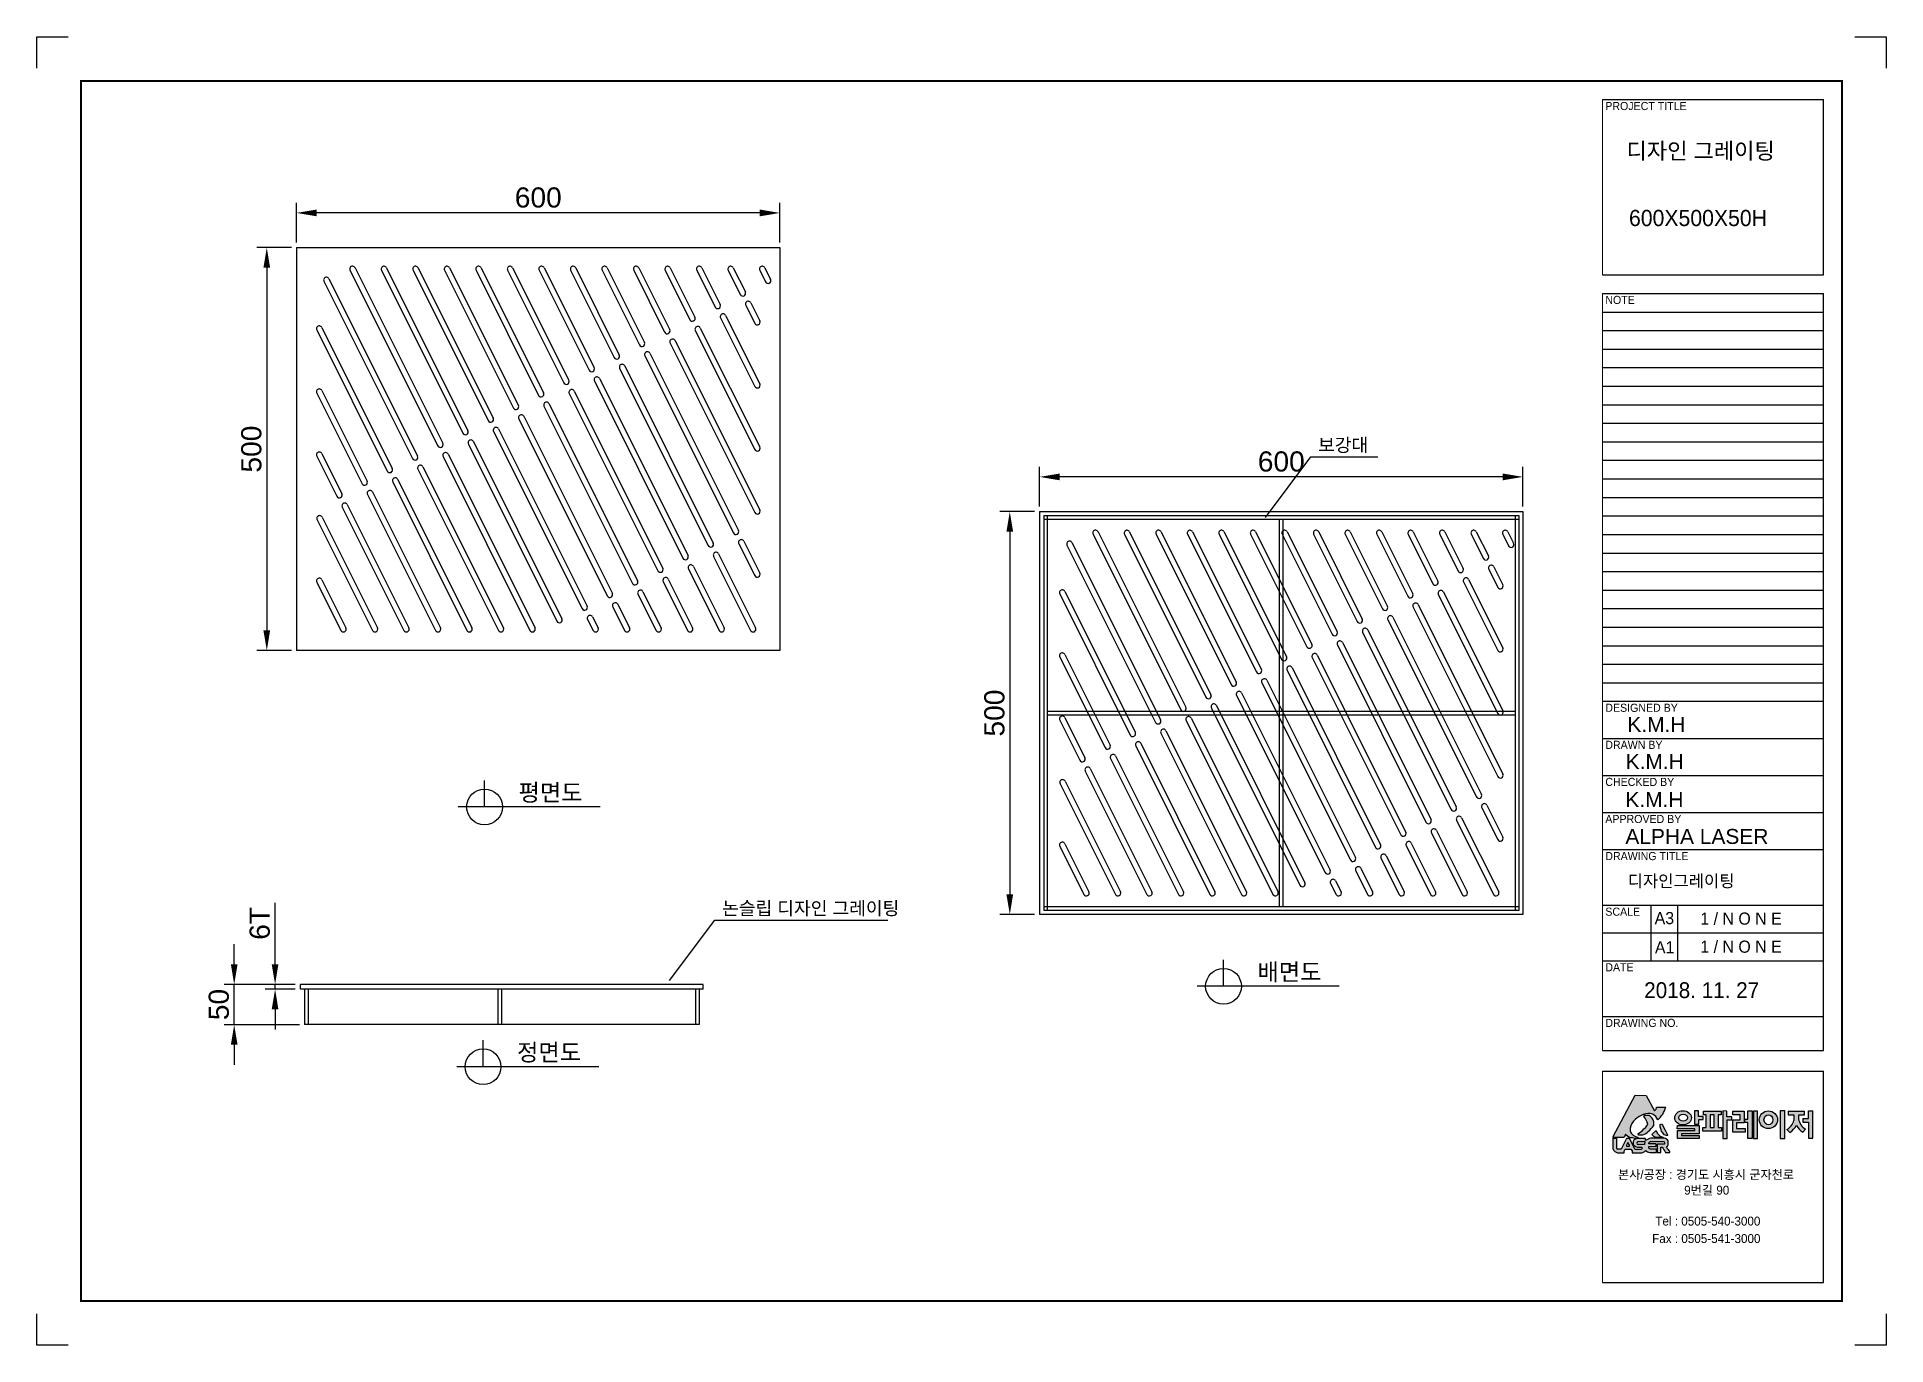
# Model space of a CAD drawing. Header units: millimetres. Extents: x 3004 to 5300, y 908 to 2531.
import ezdxf
from ezdxf.enums import TextEntityAlignment as Align

# ---------------------------------------------------------------- set-up
doc = ezdxf.new("R2010")
doc.units = ezdxf.units.MM
doc.layers.add('LAYOUT', color=7, linetype='Continuous')
doc.layers.add('TEXT', color=7, linetype='Continuous')
doc.styles.add('H', font='')
doc.styles.get("Standard").update_dxf_attribs({"font": 'arial.ttf'})
doc.styles.get('H').set_extended_font_data('Dotum')
doc.dimstyles.new('ISO-25', dxfattribs={"dimscale": 10, "dimtxt": 2.5, "dimasz": 2.5, "dimexe": 1.25, "dimexo": 0.625, "dimtad": 1, "dimtxsty": 'Standard', "dimcen": 2.5, "dimadec": 0, "dimazin": 0, "dimtfac": 1, "dimtmove": 0, "dimatfit": 3, "dimfxl": 1, "dimarcsym": 0})

# ---------------------------------------------------------------- blocks, each defined once
blk = doc.blocks.new('*D3')
at = {"color": 0, "lineweight": -2, "transparency": 16777216}
for p, q in [((3249.3, 1380.1), (3249.3, 1405.1)), ((3325.2, 1355.1), (3236.8, 1355.1)), ((3249.3, 1305.1), (3249.3, 1355.1)), ((3330.2, 1305.1), (3236.8, 1305.1)), ((3249.3, 1280.1), (3249.3, 1255.1))]:
    blk.add_line(p, q, dxfattribs=at)
at = {"color": 0, "transparency": 16777216}
for points in [[(3245.2, 1380.1), (3253.5, 1380.1), (3249.3, 1355.1)], [(3245.2, 1280.1), (3253.5, 1280.1), (3249.3, 1305.1)]]:
    blk.add_solid(points, dxfattribs=at)
at = {"layer": 'Defpoints', "color": 0, "transparency": 16777216}
for p in [(3249.3, 1355.1), (3331.5, 1355.1), (3336.5, 1305.1)]:
    blk.add_point(p, dxfattribs=at)
at = {"color": 0, "transparency": 16777216, "insert": (3230.3, 1330.1), "char_height": 25, "attachment_point": 5, "rotation": 90}
blk.add_mtext('50', dxfattribs=at)
blk = doc.blocks.new('*D4')
at = {"color": 0, "lineweight": -2, "transparency": 16777216}
for p, q in [((3300.1, 1380.1), (3300.1, 1456.4)), ((3325.2, 1355.1), (3287.6, 1355.1)), ((3300.1, 1349.1), (3300.1, 1355.1)), ((3325.2, 1349.1), (3287.6, 1349.1)), ((3300.1, 1324.1), (3300.1, 1299.1))]:
    blk.add_line(p, q, dxfattribs=at)
at = {"color": 0, "transparency": 16777216}
for points in [[(3295.9, 1380.1), (3304.2, 1380.1), (3300.1, 1355.1)], [(3295.9, 1324.1), (3304.2, 1324.1), (3300.1, 1349.1)]]:
    blk.add_solid(points, dxfattribs=at)
at = {"layer": 'Defpoints', "color": 0, "transparency": 16777216}
for p in [(3300.1, 1355.1), (3331.5, 1355.1), (3331.5, 1349.1)]:
    blk.add_point(p, dxfattribs=at)
at = {"color": 0, "transparency": 16777216, "insert": (3281.1, 1430.8), "char_height": 25, "attachment_point": 5, "rotation": 90}
blk.add_mtext('6T', dxfattribs=at)
blk = doc.blocks.new('*D15')
at = {"color": 0, "lineweight": -2, "transparency": 16777216}
for p, q in [((3320.6, 2269.4), (3277.3, 2269.4)), ((3289.8, 2244.4), (3289.8, 1794.4)), ((3320.6, 1769.4), (3277.3, 1769.4))]:
    blk.add_line(p, q, dxfattribs=at)
at = {"color": 0, "transparency": 16777216}
for points in [[(3285.6, 2244.4), (3293.9, 2244.4), (3289.8, 2269.4)], [(3285.6, 1794.4), (3293.9, 1794.4), (3289.8, 1769.4)]]:
    blk.add_solid(points, dxfattribs=at)
at = {"layer": 'Defpoints', "color": 0, "transparency": 16777216}
for p in [(3326.8, 2269.4), (3289.8, 1769.4), (3326.8, 1769.4)]:
    blk.add_point(p, dxfattribs=at)
at = {"color": 0, "transparency": 16777216, "insert": (3270.7, 2019.4), "char_height": 25, "attachment_point": 5, "rotation": 90}
blk.add_mtext('500', dxfattribs=at)
blk = doc.blocks.new('*D16')
at = {"color": 0, "lineweight": -2, "transparency": 16777216}
for p, q in [((3326.8, 2275.7), (3326.8, 2325)), ((3926.8, 2275.7), (3926.8, 2325)), ((3901.8, 2312.5), (3351.8, 2312.5))]:
    blk.add_line(p, q, dxfattribs=at)
at = {"color": 0, "transparency": 16777216}
for points in [[(3351.8, 2316.7), (3351.8, 2308.3), (3326.8, 2312.5)], [(3901.8, 2316.7), (3901.8, 2308.3), (3926.8, 2312.5)]]:
    blk.add_solid(points, dxfattribs=at)
at = {"layer": 'Defpoints', "color": 0, "transparency": 16777216}
for p in [(3326.8, 2312.5), (3326.8, 2269.4), (3926.8, 2269.4)]:
    blk.add_point(p, dxfattribs=at)
at = {"color": 0, "transparency": 16777216, "insert": (3626.8, 2331.5), "char_height": 25, "attachment_point": 5}
blk.add_mtext('600', dxfattribs=at)
blk = doc.blocks.new('*D17')
at = {"color": 0, "lineweight": -2, "transparency": 16777216}
for p, q in [((4243, 1941.8), (4199.7, 1941.8)), ((4212.2, 1916.8), (4212.2, 1466.8)), ((4243, 1441.8), (4199.7, 1441.8))]:
    blk.add_line(p, q, dxfattribs=at)
at = {"color": 0, "transparency": 16777216}
for points in [[(4208, 1916.8), (4216.3, 1916.8), (4212.2, 1941.8)], [(4208, 1466.8), (4216.3, 1466.8), (4212.2, 1441.8)]]:
    blk.add_solid(points, dxfattribs=at)
at = {"layer": 'Defpoints', "color": 0, "transparency": 16777216}
for p in [(4249.2, 1941.8), (4212.2, 1441.8), (4249.2, 1441.8)]:
    blk.add_point(p, dxfattribs=at)
at = {"color": 0, "transparency": 16777216, "insert": (4193.2, 1691.8), "char_height": 25, "attachment_point": 5, "rotation": 90}
blk.add_mtext('500', dxfattribs=at)
blk = doc.blocks.new('*D18')
at = {"color": 0, "lineweight": -2, "transparency": 16777216}
for p, q in [((4249.2, 1948.1), (4249.2, 1997.4)), ((4849.2, 1948.1), (4849.2, 1997.4)), ((4824.2, 1984.9), (4274.2, 1984.9))]:
    blk.add_line(p, q, dxfattribs=at)
at = {"color": 0, "transparency": 16777216}
for points in [[(4274.2, 1989.1), (4274.2, 1980.7), (4249.2, 1984.9)], [(4824.2, 1989.1), (4824.2, 1980.7), (4849.2, 1984.9)]]:
    blk.add_solid(points, dxfattribs=at)
at = {"layer": 'Defpoints', "color": 0, "transparency": 16777216}
for p in [(4249.2, 1984.9), (4249.2, 1941.8), (4849.2, 1941.8)]:
    blk.add_point(p, dxfattribs=at)
at = {"color": 0, "transparency": 16777216, "insert": (4549.2, 2003.9), "char_height": 25, "attachment_point": 5}
blk.add_mtext('600', dxfattribs=at)

msp = doc.modelspace()

# ---------------------------------------------------------------- hatches: boundary and pattern name
h = msp.add_hatch(color=256)
h.dxf.hatch_style = 1
h.set_gradient(color1=(255, 0, 0), color2=(255, 159, 127), tint=1)
h.paths.add_polyline_path([(4961.116, 1166.293), (4961.06, 1165.19), (4974.379, 1165.19, 0.21428371), (4976.303, 1168.246, -0.65582827), (4977.219, 1168.5, 0.18566975), (4985.133, 1164.903, 0.14885116), (4991.969, 1164.885, 0.40417411), (4992.167, 1165.633, -0.31673285), (4982.329, 1173.383, -0.22153353), (4986.313, 1185.192, -0.10506606), (4998.611, 1193.761, -0.18522871), (5010.088, 1194.139, -0.19606385), (5016.583, 1186.956, 0.14159657), (5026.631, 1202.77), (5015.198, 1202.888), (5014.962, 1201.352), (5014.095, 1199.934), (5012.754, 1198.161), (5002.388, 1217.39), (4988.5, 1217.504)])
h.paths.add_polyline_path([(4999.4, 1175.692, -0.08302958), (4991.741, 1169.657, 0.23003429), (4992.527, 1168.525, 0.02120436), (4998.221, 1168.586, 0.13784813), (5004.717, 1172.487, 0.05763819), (5011.681, 1180.123, 0.06043638), (5011.606, 1184.543, 0.2375005), (5005.903, 1192.299), (4999.238, 1192.299), (4999.238, 1191.32, -0.12118266), (5004.103, 1181.424, -0.13516742)], flags=17)
h.paths.add_polyline_path([(5015.909, 1170.616), (5014.797, 1173.629), (5009.057, 1168.984, 0.04437814), (5014.122, 1164.927), (5022.829, 1165.277), (5022.829, 1165.628), (5019.764, 1166.616)], flags=17)
h.paths.add_polyline_path([(5021.396, 1172.818), (5022.294, 1171.334), (5025.141, 1168.428), (5026.846, 1167.752), (5028.787, 1167.752), (5028.766, 1168.481), (5025.672, 1174.271), (5021.44, 1182.092), (5019.585, 1181.089), (5019.585, 1178.391), (5020.901, 1174.782)])
h.paths.add_polyline_path([(4967.053, 1150.638, -0.41915539), (4965.297, 1152.245), (4965.297, 1164.09), (4961.037, 1164.09), (4961.037, 1150.434, 0.25445661), (4966.708, 1146.212), (4974.943, 1146.212), (4974.943, 1148.34), (4976.168, 1150.57), (4983.054, 1150.57), (4984.635, 1148.403), (4984.635, 1146.213), (4996.781, 1146.213, 0.1904791), (5001.742, 1149.161, 0.14773497), (5006.642, 1146.427), (5014.915, 1146.427), (5014.915, 1150.632), (5007.312, 1150.632, -0.05244857), (5005.448, 1151.954), (5005.448, 1153.922), (5014.788, 1153.922), (5014.788, 1157.116), (5005.417, 1157.116), (5005.417, 1158.536, -0.04476099), (5007.868, 1159.993), (5024.254, 1159.993, -0.64883607), (5024.602, 1156.814), (5015.694, 1156.814), (5015.694, 1146.303), (5020.467, 1146.303), (5020.467, 1153.123), (5022.1, 1153.123, 0.01692036), (5026.355, 1146.34), (5031.448, 1146.34), (5031.448, 1147.705, -0.02431798), (5027.364, 1153.011, 0.06490835), (5029.709, 1156.105), (5029.709, 1160.848, 0.2290019), (5024.43, 1164.28), (5007.903, 1164.28, 0.12700309), (5001.462, 1161.333), (5001.462, 1163.989), (4991.139, 1163.989, 0.22688985), (4985.996, 1160.337), (4985.996, 1156.435, 0.19348323), (4991.611, 1152.935), (4996.63, 1152.935, 0.03004557), (4997.596, 1151.9, 0.13671569), (4995.906, 1150.338), (4988.719, 1150.338), (4981.631, 1163.733), (4977.826, 1163.733), (4971.363, 1150.638)])
h.paths.add_polyline_path([(4977.99, 1154.235), (4977.99, 1155.593), (4979.583, 1158.752), (4981.518, 1155.427), (4981.518, 1154.235)], flags=16)
h.paths.add_polyline_path([(4992.059, 1159.997), (5000.695, 1160.022), (5000.322, 1156.491), (4992.376, 1156.491, -0.92495809)], flags=16)
edge = h.paths.add_edge_path()
edge.add_ellipse((5048.011, 1189.538), major_axis=(-10.333, -0.14), ratio=0.85059813, start_angle=0, end_angle=360)
edge = h.paths.add_edge_path(flags=16)
edge.add_ellipse((5048.151, 1189.717), major_axis=(-5.246, 0), ratio=0.84336764, start_angle=0, end_angle=360)
h.paths.add_polyline_path([(5068.185, 1179.939), (5041.046, 1179.939), (5040.876, 1175.752), (5062.441, 1175.752), (5062.441, 1173.583), (5040.951, 1173.583), (5040.951, 1163.833), (5068.107, 1163.833), (5068.107, 1167.673), (5046.17, 1167.673), (5046.17, 1169.751), (5068.185, 1169.751)])
h.paths.add_polyline_path([(5062.358, 1181.522), (5067.706, 1181.522), (5067.706, 1187.304), (5072.894, 1187.304), (5072.894, 1191.291), (5067.307, 1191.291), (5067.307, 1198.348), (5062.358, 1198.268)])
h.paths.add_polyline_path([(5076.614, 1193.03), (5076.614, 1177.578), (5072.66, 1177.578), (5072.66, 1173.03), (5095.584, 1173.03), (5095.584, 1177.538), (5091.47, 1177.538), (5091.47, 1193.038), (5095.424, 1193.038), (5095.424, 1197.586), (5073.459, 1197.586), (5073.219, 1193.03)])
h.paths.add_polyline_path([(5081.726, 1193.31), (5086.598, 1193.19), (5086.598, 1177.549), (5081.726, 1177.549)], flags=16)
h.paths.add_polyline_path([(5102.382, 1190.898), (5102.382, 1197.983), (5097.462, 1198.238), (5097.462, 1164.026), (5102.765, 1164.026), (5102.765, 1187.132), (5108.578, 1187.132), (5108.578, 1190.898)])
h.paths.add_polyline_path([(5114.493, 1183.481), (5123.882, 1183.481), (5123.882, 1197.613), (5109.618, 1197.613), (5109.658, 1193.053), (5118.847, 1193.053), (5118.847, 1187.054), (5109.857, 1187.054), (5109.857, 1171.525), (5125.24, 1171.525), (5125.24, 1176.276), (5114.493, 1176.276)])
h.paths.add_polyline_path([(5128.445, 1163.978), (5133.679, 1163.978), (5133.679, 1198.182), (5128.483, 1198.182), (5128.483, 1187.872), (5124.647, 1187.872), (5124.584, 1183.907), (5128.445, 1183.907)])
h.paths.add_polyline_path([(5135.655, 1163.939), (5140.387, 1163.939), (5140.387, 1197.928), (5135.655, 1197.928)])
edge = h.paths.add_edge_path()
edge.add_ellipse((5154.009, 1187.105), major_axis=(-11.318, 0), ratio=0.97440093, start_angle=0, end_angle=360)
edge = h.paths.add_edge_path(flags=16)
edge.add_ellipse((5154.049, 1187.105), major_axis=(0, -6.194), ratio=0.89757008, start_angle=0, end_angle=360)
h.paths.add_polyline_path([(5168.731, 1163.81), (5174.425, 1163.81), (5174.425, 1198.136), (5168.731, 1198.085)])
h.paths.add_polyline_path([(5188.997, 1180.217, 0.12138521), (5196.75, 1171.571), (5199.984, 1175.353, -0.19692761), (5191.242, 1188.144), (5191.242, 1193.017), (5198.52, 1193.017), (5198.52, 1197.637), (5178.382, 1197.637), (5178.382, 1193.117), (5185.716, 1193.117), (5185.716, 1186.221, -0.18109708), (5176.821, 1174.953), (5180.493, 1171.221, 0.10922561)])
h.paths.add_polyline_path([(5209.115, 1198.194), (5203.705, 1198.194), (5203.705, 1188.481), (5196.569, 1188.481), (5196.569, 1184.007), (5203.599, 1184.007), (5203.599, 1164.107), (5209.115, 1164.107)])

# ---------------------------------------------------------------- linework, layer by layer
for p, q in [((3004.485, 2530.828), (3043.134, 2530.828)), ((3004.485, 2492.179), (3004.485, 2530.828)), ((5261.329, 2530.828), (5299.978, 2530.828)), ((5299.978, 2530.828), (5299.978, 2492.179)), ((4947.841, 2453.168), (5222.318, 2453.168)), ((5222.318, 2235.52), (5222.318, 2453.168)), ((3326.822, 2269.401), (3926.822, 2269.401)), ((3326.822, 2269.401), (3326.822, 1769.401)), ((3926.822, 2269.401), (3926.822, 1769.401)), ((4947.841, 2235.52), (5222.318, 2235.52)), ((4947.841, 2212.515), (5222.318, 2212.515)), ((5222.318, 1273.155), (5222.318, 2212.515)), ((4947.841, 2189.51), (5222.318, 2189.51)), ((4947.841, 2166.504), (5222.318, 2166.504)), ((4947.841, 2143.499), (5222.318, 2143.499)), ((4947.841, 2120.494), (5222.318, 2120.494)), ((4947.841, 2097.489), (5222.318, 2097.489)), ((4947.841, 2074.484), (5222.318, 2074.484)), ((4947.841, 2051.479), (5222.318, 2051.479)), ((4947.841, 2028.474), (5222.318, 2028.474)), ((4947.841, 2005.469), (5222.318, 2005.469)), ((4947.841, 1982.463), (5222.318, 1982.463)), ((4947.841, 1959.458), (5222.318, 1959.458)), ((4249.243, 1941.818), (4849.243, 1941.818)), ((4249.243, 1941.818), (4249.243, 1441.818)), ((4254.243, 1936.818), (4254.243, 1446.818)), ((4254.243, 1936.818), (4844.243, 1936.818)), ((4254.243, 1932.318), (4844.243, 1932.318)), ((4258.743, 1936.818), (4258.743, 1446.818)), ((4546.993, 1451.318), (4546.993, 1932.318)), ((4551.493, 1451.318), (4551.493, 1932.318)), ((4839.743, 1936.818), (4839.743, 1446.818)), ((4844.243, 1936.818), (4844.243, 1446.818)), ((4849.243, 1941.818), (4849.243, 1441.818)), ((4947.841, 1936.453), (5222.318, 1936.453)), ((4947.841, 1913.448), (5222.318, 1913.448)), ((4947.841, 1890.443), (5222.318, 1890.443)), ((4947.841, 1867.438), (5222.318, 1867.438)), ((4947.841, 1844.433), (5222.318, 1844.433)), ((4947.841, 1821.428), (5222.318, 1821.428)), ((4947.841, 1798.422), (5222.318, 1798.422)), ((3926.822, 1769.401), (3326.822, 1769.401)), ((4947.841, 1775.417), (5222.318, 1775.417)), ((4947.841, 1752.412), (5222.318, 1752.412)), ((4947.841, 1729.407), (5222.318, 1729.407)), ((4947.841, 1706.402), (5222.318, 1706.402)), ((4258.743, 1694.068), (4839.743, 1694.068)), ((4258.743, 1689.568), (4839.743, 1689.568)), ((4947.841, 1660.392), (5222.318, 1660.392)), ((3560.113, 1575.374), (3560.113, 1608.146)), ((4947.841, 1614.381), (5222.318, 1614.381)), ((3703.755, 1575.374), (3527.341, 1575.374)), ((4947.841, 1568.371), (5222.318, 1568.371)), ((4947.841, 1522.361), (5222.318, 1522.361)), ((4844.243, 1451.318), (4254.243, 1451.318)), ((4844.243, 1446.818), (4254.243, 1446.818)), ((4947.841, 1453.346), (5222.318, 1453.346)), ((5008.005, 1453.346), (5008.005, 1384.33)), ((5040.996, 1453.346), (5040.996, 1384.33)), ((4849.243, 1441.818), (4249.243, 1441.818)), ((5222.318, 1418.838), (4947.841, 1418.838)), ((4477.504, 1352.738), (4477.504, 1385.51)), ((4947.841, 1384.33), (5222.318, 1384.33)), ((3831.489, 1355.139), (3331.489, 1355.139)), ((3331.489, 1349.139), (3331.489, 1355.139)), ((3831.489, 1349.139), (3831.489, 1355.139)), ((3831.489, 1349.139), (3331.489, 1349.139)), ((3336.489, 1349.139), (3336.489, 1305.139)), ((3340.989, 1349.139), (3340.989, 1305.139)), ((3576.989, 1305.139), (3576.989, 1349.139)), ((3581.489, 1305.139), (3581.489, 1349.139)), ((3821.989, 1349.139), (3821.989, 1305.139)), ((3826.489, 1349.139), (3826.489, 1305.139)), ((4621.146, 1352.738), (4444.733, 1352.738)), ((4947.841, 1315.315), (5222.318, 1315.315)), ((3826.489, 1305.139), (3336.489, 1305.139)), ((3558.277, 1252.931), (3558.277, 1285.702)), ((4947.841, 1273.155), (5222.318, 1273.155)), ((3701.919, 1252.931), (3525.506, 1252.931)), ((4947.841, 1247.463), (5222.318, 1247.463)), ((5222.318, 985.246), (5222.318, 1247.463)), ((4961.116, 1166.293), (4988.5, 1217.504)), ((4988.5, 1217.504), (5002.388, 1217.39)), ((5002.388, 1217.39), (5012.754, 1198.161)), ((5012.754, 1198.161), (5014.095, 1199.934)), ((5014.095, 1199.934), (5014.962, 1201.352)), ((5014.962, 1201.352), (5015.198, 1202.888)), ((5015.198, 1202.888), (5026.631, 1202.77)), ((5067.307, 1198.348), (5062.358, 1198.268)), ((5062.358, 1198.268), (5062.358, 1181.522)), ((5067.307, 1191.291), (5067.307, 1198.348)), ((5073.219, 1193.03), (5073.459, 1197.586)), ((5073.459, 1197.586), (5095.424, 1197.586)), ((5095.424, 1197.586), (5095.424, 1193.038)), ((5097.462, 1198.238), (5097.462, 1164.026)), ((5102.382, 1197.983), (5097.462, 1198.238)), ((5102.382, 1190.898), (5102.382, 1197.983)), ((5109.618, 1197.613), (5123.882, 1197.613)), ((5109.658, 1193.053), (5109.618, 1197.613)), ((5123.882, 1197.613), (5123.882, 1183.481)), ((5128.483, 1187.872), (5128.483, 1198.182)), ((5128.483, 1198.182), (5133.679, 1198.182)), ((5133.679, 1198.182), (5133.679, 1163.978)), ((5135.655, 1197.928), (5135.655, 1163.939)), ((5140.387, 1197.928), (5135.655, 1197.928)), ((5140.387, 1163.939), (5140.387, 1197.928)), ((5174.425, 1198.136), (5168.731, 1198.085)), ((5168.731, 1198.085), (5168.731, 1163.81)), ((5174.425, 1163.81), (5174.425, 1198.136)), ((5178.382, 1197.637), (5198.52, 1197.637)), ((5178.382, 1197.637), (5178.382, 1193.117)), ((5198.52, 1197.637), (5198.52, 1193.017)), ((5203.705, 1188.481), (5203.705, 1198.194)), ((5203.705, 1198.194), (5209.115, 1198.194)), ((5209.115, 1164.107), (5209.115, 1198.194)), ((5005.903, 1192.299), (4999.238, 1192.299)), ((4999.238, 1192.299), (4999.238, 1191.32)), ((5009.057, 1168.984), (5014.797, 1173.629)), ((5014.797, 1173.629), (5015.909, 1170.616)), ((5019.585, 1181.089), (5021.44, 1182.092)), ((5019.585, 1178.391), (5019.585, 1181.089)), ((5020.901, 1174.782), (5019.585, 1178.391)), ((5021.396, 1172.818), (5020.901, 1174.782)), ((5022.294, 1171.334), (5021.396, 1172.818)), ((5021.469, 1182.038), (5025.672, 1174.271)), ((5025.141, 1168.428), (5022.294, 1171.334)), ((5025.672, 1174.271), (5028.766, 1168.481)), ((5040.876, 1175.752), (5041.046, 1179.939)), ((5062.441, 1175.752), (5040.876, 1175.752)), ((5040.951, 1163.833), (5040.951, 1173.583)), ((5040.951, 1173.583), (5062.441, 1173.583)), ((5041.046, 1179.939), (5068.185, 1179.939)), ((5062.358, 1181.522), (5067.706, 1181.522)), ((5062.441, 1173.583), (5062.441, 1175.752)), ((5072.894, 1191.291), (5067.307, 1191.291)), ((5067.706, 1181.522), (5067.706, 1187.304)), ((5067.706, 1187.304), (5072.894, 1187.304)), ((5068.185, 1179.939), (5068.185, 1169.751)), ((5072.66, 1173.03), (5072.66, 1177.578)), ((5072.66, 1177.578), (5076.614, 1177.578)), ((5095.584, 1173.03), (5072.66, 1173.03)), ((5072.894, 1187.304), (5072.894, 1191.291)), ((5076.614, 1193.03), (5073.219, 1193.03)), ((5076.614, 1177.578), (5076.614, 1193.03)), ((5081.726, 1193.31), (5081.726, 1177.549)), ((5086.598, 1193.19), (5081.726, 1193.31)), ((5081.726, 1177.549), (5086.598, 1177.549)), ((5086.598, 1177.549), (5086.598, 1193.19)), ((5095.424, 1193.038), (5091.47, 1193.038)), ((5091.47, 1193.038), (5091.47, 1177.538)), ((5091.47, 1177.538), (5095.584, 1177.538)), ((5095.584, 1177.538), (5095.584, 1173.03)), ((5108.578, 1190.898), (5102.382, 1190.898)), ((5102.765, 1164.026), (5102.765, 1187.132)), ((5102.765, 1187.132), (5108.578, 1187.132)), ((5108.578, 1187.132), (5108.578, 1190.898)), ((5118.847, 1193.053), (5109.658, 1193.053)), ((5109.857, 1171.525), (5109.857, 1187.054)), ((5109.857, 1187.054), (5118.847, 1187.054)), ((5125.24, 1171.525), (5109.857, 1171.525)), ((5123.882, 1183.481), (5114.493, 1183.481)), ((5114.493, 1183.481), (5114.493, 1176.276)), ((5114.493, 1176.276), (5125.24, 1176.276)), ((5118.847, 1187.054), (5118.847, 1193.053)), ((5124.584, 1183.907), (5124.647, 1187.872)), ((5128.445, 1183.907), (5124.584, 1183.907)), ((5124.647, 1187.872), (5128.483, 1187.872)), ((5125.24, 1176.276), (5125.24, 1171.525)), ((5128.445, 1163.978), (5128.445, 1183.907)), ((5176.821, 1174.953), (5180.493, 1171.221)), ((5178.382, 1193.117), (5185.716, 1193.117)), ((5185.716, 1193.117), (5185.716, 1186.221)), ((5198.52, 1193.017), (5191.242, 1193.017)), ((5191.242, 1193.017), (5191.242, 1188.144)), ((5196.569, 1188.481), (5196.569, 1184.007)), ((5196.569, 1188.481), (5203.705, 1188.481)), ((5196.569, 1184.007), (5203.599, 1184.007)), ((5199.984, 1175.353), (5196.75, 1171.571)), ((5203.599, 1184.007), (5203.599, 1164.107)), ((4961.037, 1164.09), (4965.297, 1164.09)), ((4961.037, 1164.09), (4961.037, 1150.434)), ((4961.06, 1165.19), (4961.116, 1166.293)), ((4974.379, 1165.19), (4961.06, 1165.19)), ((4965.297, 1164.09), (4965.297, 1152.245)), ((4971.363, 1150.638), (4966.877, 1150.638)), ((4977.826, 1163.733), (4971.363, 1150.638)), ((4974.943, 1148.34), (4976.168, 1150.57)), ((4974.943, 1146.212), (4974.943, 1148.34)), ((4976.168, 1150.57), (4983.054, 1150.57)), ((4981.631, 1163.733), (4977.826, 1163.733)), ((4979.583, 1158.752), (4977.99, 1155.593)), ((4977.99, 1155.593), (4977.99, 1154.235)), ((4977.99, 1154.235), (4981.518, 1154.235)), ((4981.518, 1155.427), (4979.583, 1158.752)), ((4981.518, 1154.235), (4981.518, 1155.427)), ((4988.719, 1150.338), (4981.631, 1163.733)), ((4983.054, 1150.57), (4984.635, 1148.403)), ((4984.635, 1148.403), (4984.635, 1146.213)), ((4985.996, 1160.337), (4985.996, 1156.435)), ((4995.906, 1150.338), (4988.719, 1150.338)), ((5001.462, 1163.989), (4991.139, 1163.989)), ((4991.611, 1152.935), (4996.63, 1152.935)), ((4992.059, 1159.997), (5000.695, 1160.022)), ((5000.322, 1156.491), (4992.333, 1156.491)), ((5000.695, 1160.022), (5000.322, 1156.491)), ((5001.462, 1161.333), (5001.462, 1163.989)), ((5005.417, 1157.116), (5005.417, 1158.536)), ((5014.788, 1157.116), (5005.417, 1157.116)), ((5005.448, 1151.954), (5005.448, 1153.922)), ((5005.448, 1153.922), (5014.788, 1153.922)), ((5014.915, 1150.632), (5007.312, 1150.632)), ((5007.868, 1159.993), (5024.254, 1159.993)), ((5024.43, 1164.28), (5007.903, 1164.28)), ((5022.829, 1165.277), (5014.122, 1164.927)), ((5014.788, 1153.922), (5014.788, 1157.116)), ((5014.915, 1146.427), (5014.915, 1150.632)), ((5024.602, 1156.814), (5015.694, 1156.814)), ((5015.694, 1156.814), (5015.694, 1146.303)), ((5015.909, 1170.616), (5019.764, 1166.616)), ((5019.764, 1166.616), (5022.829, 1165.628)), ((5020.467, 1146.303), (5020.467, 1153.123)), ((5020.467, 1153.123), (5022.1, 1153.123)), ((5022.829, 1165.628), (5022.829, 1165.277)), ((5026.846, 1167.752), (5025.141, 1168.428)), ((5028.787, 1167.752), (5026.846, 1167.752)), ((5028.766, 1168.481), (5028.787, 1167.752)), ((5029.709, 1156.105), (5029.709, 1160.848)), ((5068.107, 1163.833), (5040.951, 1163.833)), ((5068.185, 1169.751), (5046.17, 1169.751)), ((5046.17, 1169.751), (5046.17, 1167.673)), ((5046.17, 1167.673), (5068.107, 1167.673)), ((5068.107, 1167.673), (5068.107, 1163.833)), ((5097.462, 1164.026), (5102.765, 1164.026)), ((5133.679, 1163.978), (5128.445, 1163.978)), ((5135.655, 1163.939), (5140.387, 1163.939)), ((5168.731, 1163.81), (5174.425, 1163.81)), ((5203.599, 1164.107), (5209.115, 1164.107)), ((4966.708, 1146.212), (4974.943, 1146.212)), ((4984.635, 1146.213), (4996.781, 1146.213)), ((5006.642, 1146.427), (5014.915, 1146.427)), ((5015.694, 1146.303), (5020.467, 1146.303)), ((5026.355, 1146.34), (5031.448, 1146.34)), ((5031.448, 1146.34), (5031.448, 1147.705)), ((4947.841, 985.246), (5222.318, 985.246)), ((3004.485, 907.586), (3004.485, 946.235)), ((5299.978, 946.235), (5299.978, 907.586)), ((3043.134, 907.586), (3004.485, 907.586)), ((5299.978, 907.586), (5261.329, 907.586))]:
    msp.add_line(p, q)
at = {"color": 0, "lineweight": 20}
for p, q in [((4947.841, 2235.52), (4947.841, 2453.168)), ((4947.841, 1273.155), (4947.841, 2212.515)), ((4947.841, 985.246), (4947.841, 1247.463))]:
    msp.add_line(p, q, dxfattribs=at)
at = {"color": 4}
for p, q in [((3360.74, 2227.664), (3470.678, 2007.788)), ((3367.001, 2230.794), (3476.939, 2010.919)), ((3393.068, 2241.271), (3501.983, 2023.441)), ((3399.329, 2244.401), (3508.244, 2026.571)), ((3432.199, 2241.271), (3533.288, 2039.093)), ((3438.46, 2244.401), (3539.549, 2042.224)), ((3471.33, 2241.271), (3564.593, 2054.746)), ((3477.591, 2244.401), (3570.854, 2057.876)), ((3510.461, 2241.271), (3595.898, 2070.398)), ((3516.722, 2244.401), (3602.159, 2073.529)), ((3549.592, 2241.271), (3627.202, 2086.051)), ((3555.853, 2244.401), (3633.463, 2089.181)), ((3588.724, 2241.271), (3658.507, 2101.703)), ((3594.985, 2244.401), (3664.768, 2104.834)), ((3627.855, 2241.271), (3689.812, 2117.356)), ((3634.116, 2244.401), (3696.073, 2120.486)), ((3666.986, 2241.271), (3721.117, 2133.008)), ((3673.247, 2244.401), (3727.378, 2136.139)), ((3706.117, 2241.271), (3752.422, 2148.661)), ((3712.378, 2244.401), (3758.683, 2151.791)), ((3745.248, 2241.271), (3783.727, 2164.313)), ((3751.509, 2244.401), (3789.988, 2167.444)), ((3784.38, 2241.271), (3815.032, 2179.966)), ((3790.641, 2244.401), (3821.293, 2183.096)), ((3823.511, 2241.271), (3846.337, 2195.618)), ((3829.772, 2244.401), (3852.598, 2198.749)), ((3862.642, 2241.271), (3877.642, 2211.271)), ((3868.903, 2244.401), (3883.903, 2214.401)), ((3901.773, 2241.271), (3908.947, 2226.923)), ((3908.034, 2244.401), (3915.208, 2230.054)), ((3853.045, 2182.202), (3895.561, 2097.171)), ((3859.306, 2185.332), (3901.822, 2100.301)), ((3884.35, 2197.854), (3895.561, 2175.433)), ((3890.611, 2200.985), (3901.822, 2178.564)), ((3351.822, 2167.238), (3439.373, 1992.136)), ((3358.083, 2170.369), (3445.634, 1995.266)), ((3821.74, 2166.549), (3895.561, 2018.909)), ((3828.001, 2169.68), (3901.822, 2022.039)), ((3759.13, 2135.244), (3869.068, 1915.369)), ((3765.391, 2138.375), (3875.329, 1918.499)), ((3790.435, 2150.897), (3895.561, 1940.646)), ((3796.696, 2154.027), (3901.822, 1943.777)), ((3727.826, 2119.592), (3837.763, 1899.716)), ((3734.087, 2122.722), (3844.024, 1902.847)), ((3351.822, 2088.976), (3408.068, 1976.483)), ((3358.083, 2092.106), (3414.329, 1979.614)), ((3671.477, 2091.417), (3781.414, 1871.542)), ((3696.521, 2103.939), (3806.458, 1884.064)), ((3702.782, 2107.07), (3812.719, 1887.194)), ((3633.911, 2072.634), (3743.848, 1852.759)), ((3640.172, 2075.765), (3750.109, 1855.889)), ((3665.216, 2088.287), (3775.153, 1868.411)), ((3577.562, 2044.46), (3687.499, 1824.584)), ((3602.606, 2056.982), (3712.543, 1837.106)), ((3608.867, 2060.112), (3718.804, 1840.237)), ((3539.996, 2025.677), (3649.934, 1805.802)), ((3546.257, 2028.807), (3656.195, 1808.932)), ((3571.301, 2041.329), (3681.238, 1821.454)), ((3351.822, 2010.713), (3376.763, 1960.831)), ((3358.083, 2013.844), (3383.024, 1963.961)), ((3483.647, 1997.502), (3583.632, 1797.532)), ((3508.691, 2010.024), (3616.502, 1794.401)), ((3514.952, 2013.155), (3622.763, 1797.532)), ((4529.669, 1934.652), (4585.756, 2009.726)), ((4585.756, 2009.726), (4669.213, 2009.726)), ((3446.081, 1978.719), (3538.24, 1794.401)), ((3452.342, 1981.85), (3544.501, 1797.532)), ((3477.386, 1994.372), (3577.371, 1794.401)), ((3414.776, 1963.067), (3499.109, 1794.401)), ((3421.037, 1966.198), (3505.37, 1797.532)), ((3352.166, 1931.762), (3420.846, 1794.401)), ((3358.427, 1934.893), (3427.107, 1797.532)), ((3383.471, 1947.415), (3459.978, 1794.401)), ((3389.732, 1950.545), (3466.239, 1797.532)), ((4315.489, 1913.687), (4424.404, 1695.857)), ((4321.75, 1916.818), (4430.665, 1698.987)), ((4354.62, 1913.687), (4455.709, 1711.509)), ((4360.881, 1916.818), (4461.97, 1714.64)), ((4393.751, 1913.687), (4487.014, 1727.162)), ((4400.012, 1916.818), (4493.275, 1730.292)), ((4432.882, 1913.687), (4518.319, 1742.814)), ((4439.143, 1916.818), (4524.58, 1745.945)), ((4472.013, 1913.687), (4549.624, 1758.467)), ((4478.274, 1916.818), (4555.885, 1761.597)), ((4511.145, 1913.687), (4580.928, 1774.119)), ((4517.406, 1916.818), (4587.189, 1777.25)), ((4550.276, 1913.687), (4612.233, 1789.772)), ((4556.537, 1916.818), (4618.494, 1792.902)), ((4589.407, 1913.687), (4643.538, 1805.424)), ((4595.668, 1916.818), (4649.799, 1808.555)), ((4628.538, 1913.687), (4674.843, 1821.077)), ((4634.799, 1916.818), (4681.104, 1824.207)), ((4667.669, 1913.687), (4706.148, 1836.729)), ((4673.93, 1916.818), (4712.409, 1839.86)), ((4706.801, 1913.687), (4737.453, 1852.382)), ((4713.062, 1916.818), (4743.714, 1855.512)), ((4745.932, 1913.687), (4768.758, 1868.034)), ((4752.193, 1916.818), (4775.019, 1871.165)), ((4785.063, 1913.687), (4800.063, 1883.687)), ((4791.324, 1916.818), (4806.324, 1886.817)), ((4824.194, 1913.687), (4831.368, 1899.339)), ((4830.455, 1916.818), (4837.629, 1902.47)), ((3844.471, 1886.3), (3890.421, 1794.401)), ((3850.732, 1889.43), (3896.682, 1797.532)), ((3875.776, 1901.952), (3895.561, 1862.384)), ((3882.037, 1905.083), (3901.822, 1865.514)), ((4283.161, 1900.08), (4393.099, 1680.205)), ((4289.422, 1903.21), (4399.36, 1683.335)), ((3813.166, 1870.647), (3851.29, 1794.401)), ((3819.427, 1873.778), (3857.551, 1797.532)), ((4806.771, 1870.27), (4817.982, 1847.849)), ((4813.032, 1873.401), (4824.243, 1850.98)), ((3351.822, 1854.189), (3381.715, 1794.401)), ((3358.083, 1857.319), (3387.976, 1797.532)), ((3750.557, 1839.343), (3773.027, 1794.401)), ((3756.818, 1842.473), (3779.288, 1797.532)), ((3781.862, 1854.995), (3812.158, 1794.401)), ((3788.123, 1858.126), (3818.419, 1797.532)), ((4274.243, 1839.654), (4361.794, 1664.552)), ((4280.504, 1842.785), (4368.055, 1667.683)), ((4744.161, 1838.965), (4817.982, 1691.325)), ((4750.422, 1842.096), (4824.243, 1694.455)), ((4775.466, 1854.618), (4817.982, 1769.587)), ((4781.727, 1857.748), (4824.243, 1772.718)), ((3719.252, 1823.69), (3733.896, 1794.401)), ((3725.513, 1826.821), (3740.157, 1797.532)), ((4712.856, 1823.313), (4817.982, 1613.062)), ((4719.117, 1826.443), (4824.243, 1616.193)), ((3687.947, 1808.038), (3694.765, 1794.401)), ((3694.208, 1811.168), (3701.026, 1797.532)), ((4650.247, 1792.008), (4760.184, 1572.133)), ((4656.508, 1795.138), (4766.445, 1575.263)), ((4681.552, 1807.66), (4791.489, 1587.785)), ((4687.813, 1810.791), (4797.75, 1590.915)), ((4618.942, 1776.355), (4728.879, 1556.48)), ((4625.203, 1779.486), (4735.14, 1559.611)), ((4274.243, 1761.392), (4330.489, 1648.9)), ((4280.504, 1764.522), (4336.75, 1652.03)), ((4556.332, 1745.05), (4666.269, 1525.175)), ((4562.593, 1748.181), (4672.53, 1528.306)), ((4587.637, 1760.703), (4697.574, 1540.828)), ((4593.898, 1763.833), (4703.835, 1543.958)), ((4525.027, 1729.398), (4634.964, 1509.523)), ((4531.288, 1732.528), (4641.225, 1512.653)), ((4468.678, 1701.224), (4578.616, 1481.348)), ((4493.722, 1713.746), (4603.66, 1493.87)), ((4499.983, 1716.876), (4609.921, 1497.001)), ((4274.243, 1683.129), (4299.184, 1633.247)), ((4280.504, 1686.26), (4305.445, 1636.378)), ((4431.112, 1682.441), (4538.923, 1466.818)), ((4437.373, 1685.571), (4545.184, 1469.948)), ((4462.417, 1698.093), (4572.355, 1478.218)), ((4374.763, 1654.266), (4466.922, 1469.948)), ((4399.807, 1666.788), (4499.792, 1466.818)), ((4406.068, 1669.919), (4506.053, 1469.948)), ((4337.197, 1635.483), (4421.53, 1466.818)), ((4343.458, 1638.614), (4427.791, 1469.948)), ((4368.502, 1651.136), (4460.661, 1466.818)), ((4280.848, 1607.309), (4349.528, 1469.948)), ((4305.892, 1619.831), (4382.399, 1466.818)), ((4312.153, 1622.961), (4388.66, 1469.948)), ((4274.587, 1604.178), (4343.268, 1466.818)), ((4773.153, 1561.847), (4819.103, 1469.948)), ((4798.197, 1574.369), (4817.982, 1534.8)), ((4804.458, 1577.499), (4824.243, 1537.93)), ((4735.588, 1543.064), (4773.711, 1466.818)), ((4741.849, 1546.194), (4779.972, 1469.948)), ((4766.892, 1558.716), (4812.842, 1466.818)), ((4274.243, 1526.605), (4304.136, 1466.818)), ((4280.504, 1529.735), (4310.397, 1469.948)), ((4704.283, 1527.411), (4734.579, 1466.818)), ((4710.544, 1530.542), (4740.84, 1469.948)), ((4641.673, 1496.106), (4656.317, 1466.818)), ((4647.934, 1499.237), (4662.578, 1469.948)), ((4672.978, 1511.759), (4695.448, 1466.818)), ((4679.239, 1514.889), (4701.709, 1469.948)), ((4610.368, 1480.454), (4617.186, 1466.818)), ((4616.629, 1483.584), (4623.447, 1469.948)), ((3789.796, 1359.82), (3845.883, 1434.894)), ((3845.883, 1434.894), (4060.586, 1434.894))]:
    msp.add_line(p, q, dxfattribs=at)
for centre in [(3560.113, 1575.374), (4477.504, 1352.738), (3558.277, 1252.931)]:
    msp.add_circle(centre, 22.209)
for centre, start, end in [((3363.871, 2229.229), 26.565051, 206.565051), ((3396.198, 2242.836), 26.565051, 206.565051), ((3435.329, 2242.836), 26.565051, 206.565051), ((3474.461, 2242.836), 26.565051, 206.565051), ((3513.592, 2242.836), 26.565051, 206.565051), ((3552.723, 2242.836), 26.565051, 206.565051), ((3591.854, 2242.836), 26.565051, 206.565051), ((3630.985, 2242.836), 26.565051, 206.565051), ((3670.116, 2242.836), 26.565051, 206.565051), ((3709.248, 2242.836), 26.565051, 206.565051), ((3748.379, 2242.836), 26.565051, 206.565051), ((3787.51, 2242.836), 26.565051, 206.565051), ((3826.641, 2242.836), 26.565051, 206.565051), ((3865.772, 2242.836), 26.565051, 206.565051), ((3904.904, 2242.836), 26.565051, 206.565051), ((3912.078, 2228.488), 206.565051, 26.565051), ((3880.773, 2212.836), 206.565051, 26.565051), ((3818.163, 2181.531), 206.565051, 26.565051), ((3849.468, 2197.183), 206.565051, 26.565051), ((3856.176, 2183.767), 26.565051, 206.565051), ((3887.481, 2199.419), 26.565051, 206.565051), ((3354.952, 2168.803), 26.565051, 206.565051), ((3786.858, 2165.878), 206.565051, 26.565051), ((3824.871, 2168.114), 26.565051, 206.565051), ((3898.691, 2176.999), 206.565051, 26.565051), ((3724.248, 2134.573), 206.565051, 26.565051), ((3755.553, 2150.226), 206.565051, 26.565051), ((3762.261, 2136.809), 26.565051, 206.565051), ((3793.566, 2152.462), 26.565051, 206.565051), ((3692.943, 2118.921), 206.565051, 26.565051), ((3730.956, 2121.157), 26.565051, 206.565051), ((3354.952, 2090.541), 26.565051, 206.565051), ((3630.333, 2087.616), 206.565051, 26.565051), ((3661.638, 2103.268), 206.565051, 26.565051), ((3668.346, 2089.852), 26.565051, 206.565051), ((3699.651, 2105.505), 26.565051, 206.565051), ((3898.691, 2098.736), 206.565051, 26.565051), ((3599.028, 2071.964), 206.565051, 26.565051), ((3637.041, 2074.2), 26.565051, 206.565051), ((3567.723, 2056.311), 206.565051, 26.565051), ((3574.431, 2042.895), 26.565051, 206.565051), ((3605.736, 2058.547), 26.565051, 206.565051), ((3505.113, 2025.006), 206.565051, 26.565051), ((3536.418, 2040.659), 206.565051, 26.565051), ((3543.126, 2027.242), 26.565051, 206.565051), ((3898.691, 2020.474), 206.565051, 26.565051), ((3354.952, 2012.279), 26.565051, 206.565051), ((3473.808, 2009.354), 206.565051, 26.565051), ((3480.516, 1995.937), 26.565051, 206.565051), ((3511.821, 2011.59), 26.565051, 206.565051), ((3411.198, 1978.049), 206.565051, 26.565051), ((3442.503, 1993.701), 206.565051, 26.565051), ((3449.211, 1980.285), 26.565051, 206.565051), ((3379.893, 1962.396), 206.565051, 26.565051), ((3386.602, 1948.98), 26.565051, 206.565051), ((3417.907, 1964.632), 26.565051, 206.565051), ((3355.297, 1933.327), 26.565051, 206.565051), ((3898.691, 1942.211), 206.565051, 26.565051), ((3872.199, 1916.934), 206.565051, 26.565051), ((3878.907, 1903.518), 26.565051, 206.565051), ((4318.619, 1915.252), 26.565051, 206.565051), ((4357.75, 1915.252), 26.565051, 206.565051), ((4396.882, 1915.252), 26.565051, 206.565051), ((4436.013, 1915.252), 26.565051, 206.565051), ((4475.144, 1915.252), 26.565051, 206.565051), ((4514.275, 1915.252), 26.565051, 206.565051), ((4553.406, 1915.252), 26.565051, 206.565051), ((4592.538, 1915.252), 26.565051, 206.565051), ((4631.669, 1915.252), 26.565051, 206.565051), ((4670.8, 1915.252), 26.565051, 206.565051), ((4709.931, 1915.252), 26.565051, 206.565051), ((4749.062, 1915.252), 26.565051, 206.565051), ((4788.193, 1915.252), 26.565051, 206.565051), ((4827.325, 1915.252), 26.565051, 206.565051), ((3809.589, 1885.629), 206.565051, 26.565051), ((3840.894, 1901.282), 206.565051, 26.565051), ((3847.602, 1887.865), 26.565051, 206.565051), ((4286.292, 1901.645), 26.565051, 206.565051), ((4803.194, 1885.252), 206.565051, 26.565051), ((4834.499, 1900.904), 206.565051, 26.565051), ((3778.284, 1869.977), 206.565051, 26.565051), ((3784.992, 1856.56), 26.565051, 206.565051), ((3816.297, 1872.213), 26.565051, 206.565051), ((3898.691, 1863.949), 206.565051, 26.565051), ((4771.889, 1869.599), 206.565051, 26.565051), ((4778.597, 1856.183), 26.565051, 206.565051), ((4809.902, 1871.836), 26.565051, 206.565051), ((3354.952, 1855.754), 26.565051, 206.565051), ((3715.674, 1838.672), 206.565051, 26.565051), ((3746.979, 1854.324), 206.565051, 26.565051), ((3753.687, 1840.908), 26.565051, 206.565051), ((4277.373, 1841.219), 26.565051, 206.565051), ((4709.279, 1838.295), 206.565051, 26.565051), ((4740.584, 1853.947), 206.565051, 26.565051), ((4747.292, 1840.531), 26.565051, 206.565051), ((4821.112, 1849.415), 206.565051, 26.565051), ((3684.369, 1823.019), 206.565051, 26.565051), ((3722.382, 1825.255), 26.565051, 206.565051), ((4677.974, 1822.642), 206.565051, 26.565051), ((4715.987, 1824.878), 26.565051, 206.565051), ((3384.846, 1795.967), 206.565051, 26.565051), ((3423.977, 1795.967), 206.565051, 26.565051), ((3463.108, 1795.967), 206.565051, 26.565051), ((3502.239, 1795.967), 206.565051, 26.565051), ((3541.371, 1795.967), 206.565051, 26.565051), ((3580.502, 1795.967), 206.565051, 26.565051), ((3619.633, 1795.967), 206.565051, 26.565051), ((3653.064, 1807.367), 206.565051, 26.565051), ((3691.077, 1809.603), 26.565051, 206.565051), ((3697.895, 1795.967), 206.565051, 26.565051), ((3737.026, 1795.967), 206.565051, 26.565051), ((3776.158, 1795.967), 206.565051, 26.565051), ((3815.289, 1795.967), 206.565051, 26.565051), ((3854.42, 1795.967), 206.565051, 26.565051), ((3893.551, 1795.967), 206.565051, 26.565051), ((4615.364, 1791.337), 206.565051, 26.565051), ((4646.669, 1806.99), 206.565051, 26.565051), ((4653.377, 1793.573), 26.565051, 206.565051), ((4684.682, 1809.226), 26.565051, 206.565051), ((4584.059, 1775.685), 206.565051, 26.565051), ((4622.072, 1777.921), 26.565051, 206.565051), ((4821.112, 1771.152), 206.565051, 26.565051), ((4277.373, 1762.957), 26.565051, 206.565051), ((4521.449, 1744.38), 206.565051, 26.565051), ((4552.754, 1760.032), 206.565051, 26.565051), ((4559.462, 1746.616), 26.565051, 206.565051), ((4590.767, 1762.268), 26.565051, 206.565051), ((4490.144, 1728.727), 206.565051, 26.565051), ((4528.157, 1730.963), 26.565051, 206.565051), ((4427.534, 1697.422), 206.565051, 26.565051), ((4458.839, 1713.075), 206.565051, 26.565051), ((4465.547, 1699.658), 26.565051, 206.565051), ((4496.852, 1715.311), 26.565051, 206.565051), ((4277.373, 1684.695), 26.565051, 206.565051), ((4396.229, 1681.77), 206.565051, 26.565051), ((4434.242, 1684.006), 26.565051, 206.565051), ((4821.112, 1692.89), 206.565051, 26.565051), ((4364.924, 1666.117), 206.565051, 26.565051), ((4371.633, 1652.701), 26.565051, 206.565051), ((4402.937, 1668.353), 26.565051, 206.565051), ((4302.314, 1634.812), 206.565051, 26.565051), ((4333.619, 1650.465), 206.565051, 26.565051), ((4340.328, 1637.048), 26.565051, 206.565051), ((4277.718, 1605.743), 26.565051, 206.565051), ((4309.023, 1621.396), 26.565051, 206.565051), ((4821.112, 1614.628), 206.565051, 26.565051), ((4794.62, 1589.35), 206.565051, 26.565051), ((4763.315, 1573.698), 206.565051, 26.565051), ((4770.023, 1560.281), 26.565051, 206.565051), ((4801.328, 1575.934), 26.565051, 206.565051), ((4700.705, 1542.393), 206.565051, 26.565051), ((4732.01, 1558.045), 206.565051, 26.565051), ((4738.718, 1544.629), 26.565051, 206.565051), ((4277.373, 1528.17), 26.565051, 206.565051), ((4669.4, 1526.74), 206.565051, 26.565051), ((4676.108, 1513.324), 26.565051, 206.565051), ((4707.413, 1528.976), 26.565051, 206.565051), ((4821.112, 1536.365), 206.565051, 26.565051), ((4606.79, 1495.435), 206.565051, 26.565051), ((4638.095, 1511.088), 206.565051, 26.565051), ((4644.803, 1497.671), 26.565051, 206.565051), ((4307.267, 1468.383), 206.565051, 26.565051), ((4346.398, 1468.383), 206.565051, 26.565051), ((4385.529, 1468.383), 206.565051, 26.565051), ((4424.66, 1468.383), 206.565051, 26.565051), ((4463.792, 1468.383), 206.565051, 26.565051), ((4502.923, 1468.383), 206.565051, 26.565051), ((4542.054, 1468.383), 206.565051, 26.565051), ((4575.485, 1479.783), 206.565051, 26.565051), ((4613.498, 1482.019), 26.565051, 206.565051), ((4620.316, 1468.383), 206.565051, 26.565051), ((4659.448, 1468.383), 206.565051, 26.565051), ((4698.579, 1468.383), 206.565051, 26.565051), ((4737.71, 1468.383), 206.565051, 26.565051), ((4776.841, 1468.383), 206.565051, 26.565051), ((4815.972, 1468.383), 206.565051, 26.565051)]:
    msp.add_arc(centre, 3.5, start, end, dxfattribs=at)
for centre, radius, start, end in [((5012.627, 1160.537), 36.059, 112.874191, 136.864774), ((5004.842, 1178.991), 16.031, 70.897875, 112.875146), ((5004.529, 1182.583), 12.823, 19.937496, 64.30917), ((4994.246, 1212.247), 33.743, 311.450856, 343.688092), ((4996.993, 1175.012), 14.755, 136.374935, 186.339734), ((4992.751, 1176.494), 10.877, 196.62086, 266.919681), ((4986.313, 1185.192), 5.389267698774348e-13, 159.499335, 330.642246), ((4977.526, 1195.575), 29.56, 298.744002, 317.729432), ((4994.53, 1182.094), 14.003, 285.284059, 316.678667), ((4981.556, 1176.483), 23.082, 12.360482, 39.998737), ((4991.342, 1187.098), 13.965, 305.237908, 336.029381), ((4975.187, 1206.409), 44.976, 311.040269, 324.23537), ((5001.051, 1182.757), 10.705, 9.603428, 63.04441), ((4993.428, 1182.022), 18.352, 354.060111, 7.894282), ((5166.224, 1192.462), 20.467, 301.183897, 342.243286), ((5164.4, 1194.95), 28.672, 304.144287, 329.078111), ((5210.418, 1191.627), 24.271, 208.042123, 235.726125), ((5211.223, 1192.416), 20.432, 192.066379, 236.628652), ((4967.752, 1153.533), 7.395, 204.778695, 261.883955), ((4966.965, 1152.305), 1.669, 182.061918, 266.973053), ((4971.939, 1168.859), 4.406, 303.622917, 352.00729), ((4976.816, 1168.174), 0.518, 38.969526, 171.952327), ((4985.851, 1176.99), 12.108, 224.525084, 266.598355), ((4977.219, 1168.5), 4.121204710827442e-13, 41.27589, 185.355825), ((4988.581, 1176.123), 11.737, 252.915246, 285.363177), ((4992.384, 1156.788), 7.308, 99.810014, 150.943632), ((4993.157, 1161.669), 8.87, 216.162997, 259.964855), ((4992.354, 1158.257), 1.766, 99.63864, 269.291235), ((4991.681, 1165.361), 0.556, 270.941248, 29.231829), ((4993.3, 1169.9), 1.578, 188.84762, 240.666143), ((4994.648, 1235.655), 67.164, 268.191046, 273.049999), ((4999.554, 1148.086), 4.287, 117.182533, 148.322406), ((5005.718, 1160.446), 11.79, 219.576346, 226.460213), ((4995.532, 1153.962), 7.85, 279.151715, 322.289549), ((5010.391, 1150.333), 14.167, 100.116137, 129.068103), ((5008.717, 1155.904), 9.702, 224.033536, 257.648747), ((5014.765, 1145.601), 15.959, 115.603417, 125.855038), ((5012.662, 1160.155), 10.923, 228.666746, 240.676069), ((5034.402, 1195.432), 36.631, 226.21908, 236.38313), ((5124.417, 1212.591), 118.344, 210.165655, 214.043147), ((5023.719, 1158.326), 1.751, 300.282236, 72.190083), ((5023.519, 1157.104), 7.234, 31.170272, 82.764029), ((5016.67, 1163.55), 15.015, 315.418233, 330.273293), ((5083.916, 1192.313), 68.868, 214.798961, 220.371132)]:
    msp.add_arc(centre, radius, start, end)
for centre, major_axis, ratio in [((5048.011, 1189.538), (-10.333, -0.14), 0.85059813), ((5048.151, 1189.717), (-5.246, 0), 0.84336764), ((5154.009, 1187.105), (-11.318, 0), 0.97440093), ((5154.049, 1187.105), (0, -6.194), 0.89757008)]:
    msp.add_ellipse(centre, major_axis=major_axis, ratio=ratio)
at = {"layer": 'LAYOUT'}
for p, q in [((5245.324, 2476.173), (4568.973, 2476.173)), ((5245.324, 2324.339), (5245.324, 2476.173)), ((5245.324, 962.241), (5245.324, 1208.186)), ((3059.14, 1027.826), (3059.14, 962.241)), ((4616.796, 962.241), (5245.324, 962.241))]:
    msp.add_line(p, q, dxfattribs=at)
at = {"layer": 'LAYOUT', "const_width": 2.733}
msp.add_lwpolyline([(3059.14, 962.241), (5245.324, 962.241), (5245.324, 2476.173), (3059.14, 2476.173)], close=True, dxfattribs=at)

# ---------------------------------------------------------------- texts
at = {"style": 'H'}
for s, height, p in [('PROJECT TITLE', 10.06474, (4951.506, 2440.135)), ('디자인 그레이팅', 20.1295, (4977.802, 2379.348)), ('600X500X50H', 20.12948, (4980.897, 2296.123)), ('NOTE', 10.0647, (4951.506, 2199.481)), ('DESIGNED BY', 10.06474, (4951.506, 1693.369)), ('DRAWN BY', 10.0647, (4951.506, 1647.358)), ('CHECKED BY', 10.0647, (4951.506, 1601.348)), ('APPROVED BY', 10.06474, (4951.506, 1555.338)), ('DRAWING TITLE', 10.06474, (4951.506, 1509.328)), ('디자인그레이팅', 15.0971, (4979.312, 1475.908)), ('SCALE', 10.0647, (4951.506, 1440.312)), ('A3', 15.0971, (5012.733, 1429.841)), ('1 / N O N E', 15.09711, (5069.505, 1429.196)), ('A1', 15.0971, (5013.1, 1393.581)), ('1 / N O N E', 15.09711, (5069.505, 1394.379)), ('DATE', 10.0647, (4951.506, 1371.297)), ('2018. 11. 27', 19.62625, (4999.765, 1338.133)), ('DRAWING NO.', 10.06474, (4951.506, 1302.281)), ('본사/공장 : 경기도 시흥시 군자천로', 11.07122, (4967.178, 1113.644)), ('9번길 90', 11.0712, (5049.404, 1094.182)), ('Tel : 0505-540-3000', 11.07122, (5013.588, 1055.832)), ('Fax : 0505-541-3000', 11.07122, (5009.652, 1034.148))]:
    msp.add_text(s, height=height, dxfattribs=at).set_placement(p)
at = {"color": 4}
for s, p in [('보강대', (4594.958, 2016.165)), ('논슬립 디자인 그레이팅', (3855.085, 1441.334))]:
    msp.add_text(s, height=16.5, dxfattribs=at).set_placement(p)
for s, p in [('K.M.H', (4978.88, 1668.499)), ('K.M.H', (4976.779, 1622.315)), ('K.M.H', (4976.429, 1575.081)), ('ALPHA LASER', (4976.429, 1529.42))]:
    msp.add_text(s, height=18.59).set_placement(p)
at = {"layer": 'TEXT'}
for s, p in [('평면도', (3642.029, 1582.663)), ('배면도', (4559.42, 1360.027)), ('정면도', (3640.193, 1260.22))]:
    msp.add_text(s, height=21.125, dxfattribs=at).set_placement(p, align=Align.CENTER)

# ---------------------------------------------------------------- dimensions: what is measured, and where the dimension line sits
for base, p1, p2, picture, middle in [((3326.822, 2312.494), (3926.822, 2269.401), (3326.822, 2269.401), '*D16', (3626.822, 2331.508)), ((4249.243, 1984.91), (4849.243, 1941.818), (4249.243, 1941.818), '*D18', (4549.243, 2003.924))]:
    dim = msp.add_linear_dim(base=base, p1=p1, p2=p2, dimstyle='ISO-25')
    dim.commit()
    dim.dimension.update_dxf_attribs({"geometry": picture, "text_midpoint": middle})
for base, p1, p2, picture, middle in [((3289.758, 1769.401), (3326.822, 2269.401), (3326.822, 1769.401), '*D15', (3270.743, 2019.401)), ((4212.179, 1441.818), (4249.243, 1941.818), (4249.243, 1441.818), '*D17', (4193.165, 1691.818)), ((3249.343, 1355.139), (3336.489, 1305.139), (3331.489, 1355.139), '*D3', (3230.329, 1330.139))]:
    dim = msp.add_linear_dim(base=base, p1=p1, p2=p2, angle=90, dimstyle='ISO-25')
    dim.commit()
    dim.dimension.update_dxf_attribs({"geometry": picture, "text_midpoint": middle})
dim = msp.add_linear_dim(base=(3300.077, 1355.139), p1=(3331.489, 1349.139), p2=(3331.489, 1355.139), angle=90, text='<>T', dimstyle='ISO-25')
dim.commit()
dim.dimension.update_dxf_attribs({"geometry": '*D4', "text_midpoint": (3281.062, 1430.762)})

doc.saveas('drawing.dxf')
